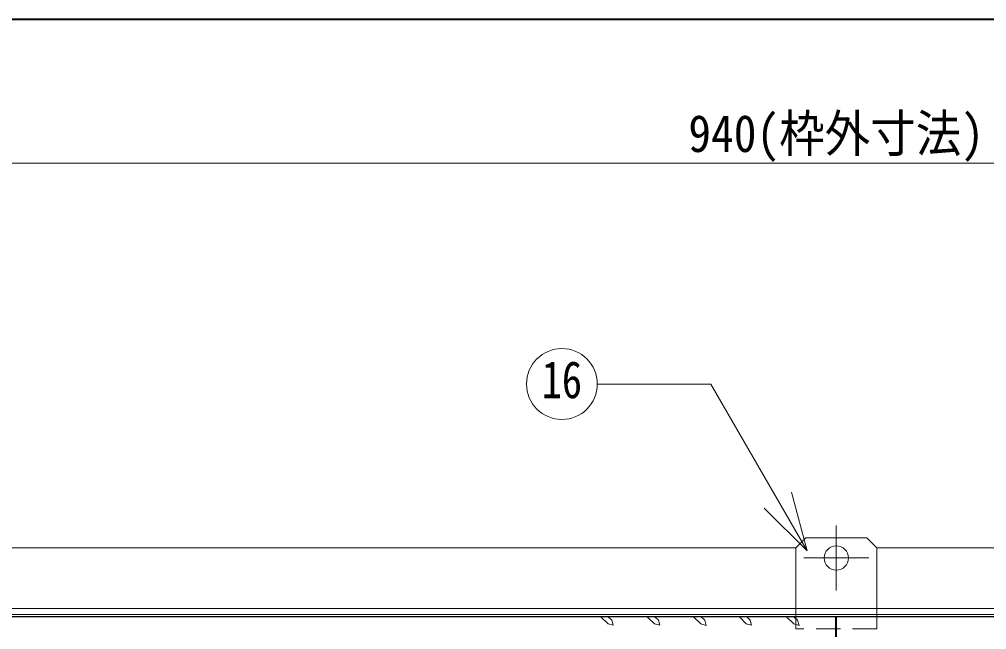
# Model space of a CAD drawing. Units: millimetres at full size, sheet at 1:10; details may follow other scales. Extents: x -2113 to 1937, y -1370 to 1440.
# Drawn here: x -1656.7 to -1178.8, y 1138.1 to 1439.5 of the extents above; entities that cross this region are included whole.
import ezdxf
from ezdxf.enums import TextEntityAlignment as Align

# ---------------------------------------------------------------- set-up
doc = ezdxf.new("R2010")
doc.units = ezdxf.units.MM
doc.header["$LTSCALE"] = 10
doc.linetypes.add('CHAIN1', pattern=[8, 5, -1, 1, -1])
doc.linetypes.add('DASHED1', pattern=[1.8, 1.2, -0.6])
doc.layers.add('0-0_ﾚｲﾔ1', color=4, linetype='Continuous', lineweight=9)
doc.styles.add('ＭＳ ゴシック', font='')
doc.styles.get('ＭＳ ゴシック').set_extended_font_data('MS Gothic')

msp = doc.modelspace()

# ---------------------------------------------------------------- linework, layer by layer
at = {"layer": '0-0_ﾚｲﾔ1', "color": 1, "lineweight": 40}
for p, q in [((1936.96, 1439.5), (-2113.04, 1439.5)), ((-1253.04, 878.5), (-1253.04, 1144.5))]:
    msp.add_line(p, q, dxfattribs=at)
at = {"layer": '0-0_ﾚｲﾔ1'}
for p, q in [((-783.04, 1368.5), (-1723.04, 1368.5)), ((-1268.04, 1183.5), (-1273.04, 1178.5)), ((-1268.04, 1183.5), (-1238.04, 1183.5)), ((-1233.04, 1178.5), (-1238.04, 1183.5)), ((-1273.04, 1178.5), (-1673.04, 1178.5)), ((-1273.04, 1178.5), (-1273.04, 1148.5)), ((-1233.04, 1178.5), (-1233.04, 1148.5)), ((-833.04, 1178.5), (-1233.04, 1178.5)), ((-1369.44, 1144.5), (-1365.82, 1140.89)), ((-1365.74, 1144.5), (-1363.98, 1142.74)), ((-1363.98, 1142.74), (-1363.25, 1140.25)), ((-1346.46, 1144.5), (-1342.84, 1140.89)), ((-1342.76, 1144.5), (-1340.99, 1142.74)), ((-1340.99, 1142.74), (-1340.27, 1140.25)), ((-1323.56, 1144.5), (-1319.94, 1140.89)), ((-1319.78, 1144.5), (-1318.01, 1142.74)), ((-1318.01, 1142.74), (-1317.37, 1140.17)), ((-1300.92, 1144.5), (-1297.52, 1140.97)), ((-1297.28, 1144.5), (-1295.59, 1142.82)), ((-1295.59, 1142.82), (-1294.95, 1140.33)), ((-1277.67, 1144.5), (-1274.06, 1140.89)), ((-1273.98, 1144.5), (-1272.21, 1142.74)), ((-1272.21, 1142.74), (-1271.48, 1140.17)), ((-1363.25, 1140.25), (-1365.82, 1140.89)), ((-1340.27, 1140.25), (-1342.84, 1140.89)), ((-1317.37, 1140.17), (-1319.94, 1140.89)), ((-1294.95, 1140.33), (-1297.52, 1140.97)), ((-1271.48, 1140.17), (-1274.06, 1140.89))]:
    msp.add_line(p, q, dxfattribs=at)
at = {"layer": '0-0_ﾚｲﾔ1', "color": 7, "lineweight": 18}
for p, q in [((-1315.07, 1259.41), (-1371.14, 1259.41)), ((-1267.45, 1176.94), (-1315.07, 1259.41)), ((-1267.45, 1176.94), (-1275.22, 1205.92)), ((-1267.45, 1176.94), (-1288.67, 1198.15)), ((-783.04, 1148.5), (-1723.04, 1148.5)), ((-786.04, 1145.5), (-1720.04, 1145.5))]:
    msp.add_line(p, q, dxfattribs=at)
at = {"layer": '0-0_ﾚｲﾔ1', "linetype": 'CHAIN1'}
for p, q in [((-1253.04, 1189.5), (-1253.04, 1157.5)), ((-1269.04, 1173.5), (-1237.04, 1173.5))]:
    msp.add_line(p, q, dxfattribs=at)
at = {"layer": '0-0_ﾚｲﾔ1', "linetype": 'DASHED1'}
for p, q in [((-1273.04, 1148.5), (-1273.04, 1138.5)), ((-1233.04, 1148.5), (-1233.04, 1138.5)), ((-1233.04, 1138.5), (-1273.04, 1138.5))]:
    msp.add_line(p, q, dxfattribs=at)
at = {"layer": '0-0_ﾚｲﾔ1', "color": 5, "lineweight": 25}
msp.add_line((-787.04, 1144.5), (-1719.04, 1144.5), dxfattribs=at)
at = {"layer": '0-0_ﾚｲﾔ1', "color": 7, "lineweight": 18}
msp.add_circle((-1388.64, 1259.41), 17.5, dxfattribs=at)
at = {"layer": '0-0_ﾚｲﾔ1'}
msp.add_circle((-1253.04, 1173.5), 6, dxfattribs=at)

# ---------------------------------------------------------------- texts
at = {"layer": '0-0_ﾚｲﾔ1', "color": 7, "style": 'ＭＳ ゴシック'}
for s, width, p in [('940(枠外寸法)', 0.9, (-1326.17, 1368.5)), ('16', 0.8, (-1398.64, 1246.91))]:
    msp.add_text(s, height=18.33, dxfattribs=dict(at, width=width)).set_placement(p, align=Align.BOTTOM_LEFT)

doc.saveas('drawing.dxf')
